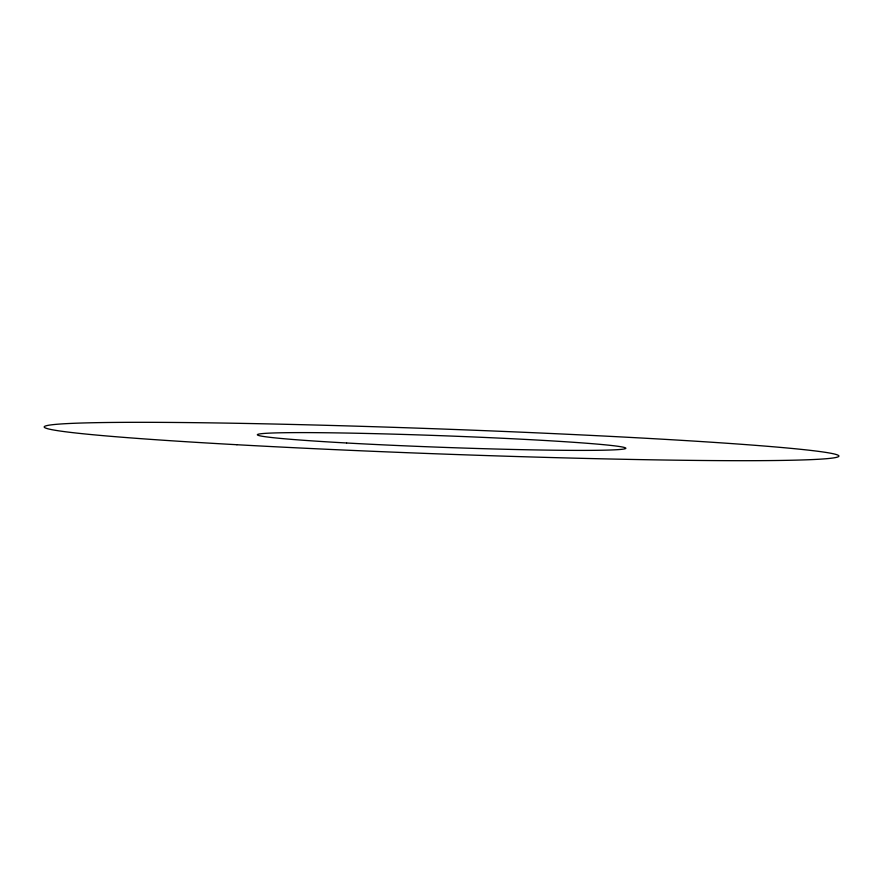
<?xml version="1.0" encoding="UTF-8"?>
<svg xmlns="http://www.w3.org/2000/svg" width="883" height="883" viewBox="0 0 883 883"><rect width="100%" height="100%" fill="white"/><g stroke="black" fill="none" stroke-linecap="round" stroke-linejoin="round"><path stroke-width="1.32" d="M346.6 442.99A184.459 5.795 2.1 0 0 625.804 448.354A184.459 5.795 2.1 0 0 352.085 433.156A184.459 5.795 2.1 0 0 346.6 442.99M236.909 444.723A397.67 12.494 2.1 0 0 838.85 456.268A397.67 12.494 2.1 0 0 248.741 423.509A397.67 12.494 2.1 0 0 236.909 444.723"/></g></svg>
